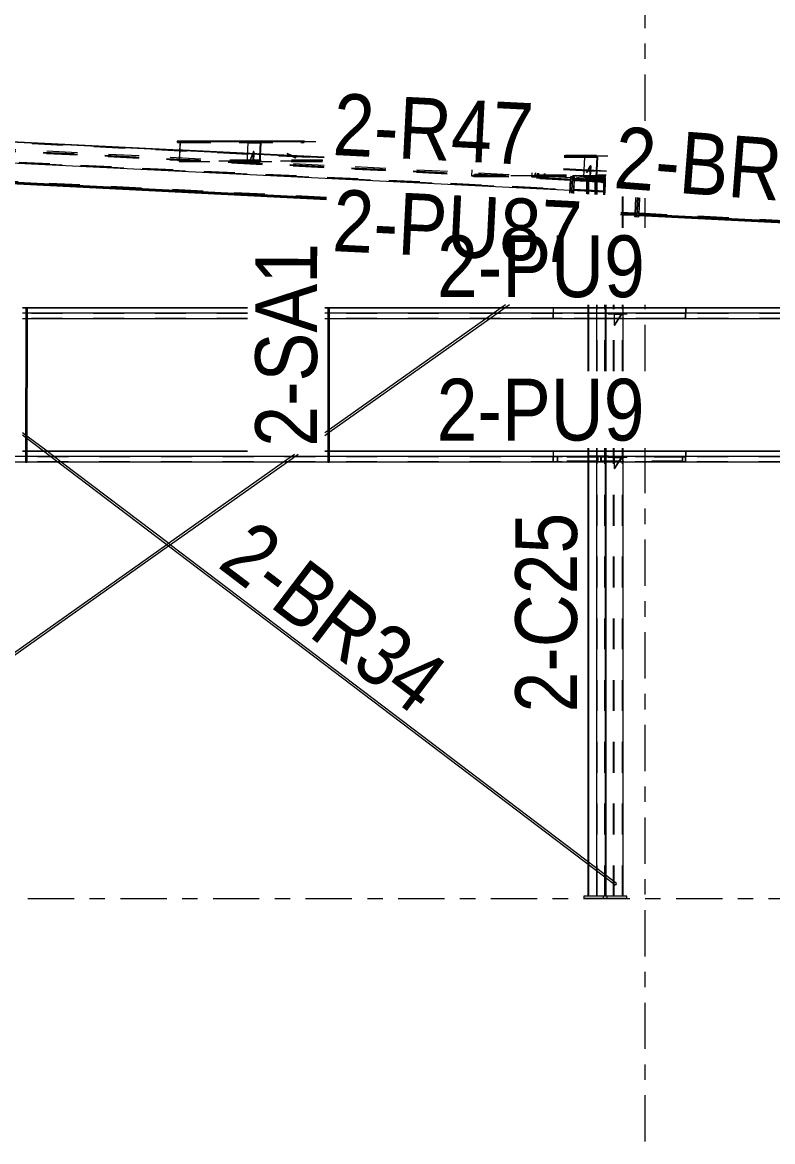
# Model space of a CAD drawing. Header units: millimetres. Extents: x -72 to 1100, y -472 to 348.
# Drawn here: x 709.2 to 757.8, y -15.8 to 56.7 of the extents above; entities that cross this region are included whole.
import ezdxf

# ---------------------------------------------------------------- set-up
doc = ezdxf.new("R2010")
doc.units = ezdxf.units.MM
for name, pattern in [('XKITLINE00', [0]), ('XKITLINE02', [4, 2, -2]), ('XKITLINE03', [6, 3, -1, 1, -1])]:
    doc.linetypes.add(name, pattern=pattern)
for name, color, linetype, lineweight in [('Part', 2, 'Continuous', 0), ('PartMark', 7, 'Continuous', 0), ('S-grid', 1, 'Continuous', 0)]:
    doc.layers.add(name, color=color, linetype=linetype, lineweight=lineweight)
doc.styles.add('ARIAL', font='ARIAL.TTF')

# ---------------------------------------------------------------- blocks, each defined once
blk = doc.blocks.new('*A6')
at = {"layer": 'S-grid', "color": 1, "linetype": 'XKITLINE03', "lineweight": 0}
blk.add_line((-22.448, 0), (1057.351, 0), dxfattribs=at)
blk = doc.blocks.new('*A515')
at = {"layer": 'Part', "color": 2, "linetype": 'XKITLINE00', "lineweight": 0}
for p, q in [((743.599, 37.549), (743.599, 37.906)), ((762.951, 37.906), (743.599, 37.906)), ((743.618, 38.237), (743.618, 38.25)), ((762.951, 38.25), (743.618, 38.25)), ((762.951, 38.237), (743.618, 38.237)), ((743.619, 37.906), (743.619, 38.237)), ((768.151, 38.25), (767.951, 38.25)), ((768.151, 38.237), (767.951, 38.237)), ((782.527, 37.906), (767.951, 37.906)), ((782.527, 38.25), (768.236, 38.25)), ((782.527, 38.237), (768.236, 38.237)), ((787.727, 38.25), (787.527, 38.25)), ((787.727, 38.237), (787.527, 38.237)), ((810.905, 37.906), (787.527, 37.906)), ((810.924, 38.25), (787.812, 38.25)), ((810.924, 38.237), (787.812, 38.237)), ((810.905, 37.906), (810.905, 37.549)), ((810.924, 38.237), (810.924, 38.25)), ((810.925, 37.906), (810.925, 38.237)), ((762.95, 37.549), (743.599, 37.549)), ((782.526, 37.549), (767.95, 37.549)), ((810.905, 37.549), (787.526, 37.549))]:
    blk.add_line(p, q, dxfattribs=at)
at = {"layer": 'Part', "color": 7, "linetype": 'XKITLINE02', "lineweight": 0}
for p, q in [((762.951, 37.893), (743.599, 37.893)), ((743.599, 37.893), (743.599, 37.561)), ((743.619, 38.237), (743.618, 38.237)), ((743.619, 37.893), (743.619, 38.25)), ((782.527, 37.893), (767.951, 37.893)), ((768.236, 38.25), (768.151, 38.25)), ((768.236, 38.237), (768.151, 38.237)), ((810.926, 37.893), (787.527, 37.893)), ((787.812, 38.25), (787.727, 38.25)), ((787.812, 38.237), (787.727, 38.237)), ((810.925, 37.906), (810.905, 37.906)), ((810.905, 37.561), (810.905, 37.893)), ((810.926, 38.25), (810.924, 38.25)), ((810.926, 38.25), (810.924, 38.25)), ((810.924, 38.237), (810.925, 38.237)), ((810.925, 38.237), (810.924, 38.237)), ((810.926, 38.25), (810.926, 37.893)), ((743.599, 37.561), (743.6, 37.561)), ((762.95, 37.561), (743.599, 37.561)), ((743.6, 37.549), (743.599, 37.549)), ((743.6, 37.561), (743.6, 37.549)), ((782.526, 37.561), (767.95, 37.561)), ((810.907, 37.561), (787.526, 37.561)), ((810.905, 37.549), (810.907, 37.549)), ((810.907, 37.549), (810.905, 37.549)), ((810.907, 37.549), (810.907, 37.561))]:
    blk.add_line(p, q, dxfattribs=at)
blk = doc.blocks.new('*A516')
at = {"layer": 'Part', "color": 2, "linetype": 'XKITLINE00', "lineweight": 0}
for p, q in [((743.599, 28.263), (743.599, 28.62)), ((810.905, 28.62), (743.599, 28.62)), ((743.618, 28.951), (743.618, 28.964)), ((762.941, 28.964), (743.618, 28.964)), ((762.941, 28.951), (743.618, 28.951)), ((743.619, 28.62), (743.619, 28.951)), ((768.141, 28.964), (767.941, 28.964)), ((768.141, 28.951), (767.941, 28.951)), ((782.517, 28.964), (768.226, 28.964)), ((782.517, 28.951), (768.226, 28.951)), ((787.717, 28.964), (787.517, 28.964)), ((787.717, 28.951), (787.517, 28.951)), ((810.924, 28.964), (787.802, 28.964)), ((810.924, 28.951), (787.802, 28.951)), ((810.905, 28.62), (810.905, 28.263)), ((810.924, 28.951), (810.924, 28.964)), ((810.925, 28.62), (810.925, 28.951)), ((810.905, 28.263), (743.599, 28.263))]:
    blk.add_line(p, q, dxfattribs=at)
at = {"layer": 'Part', "color": 7, "linetype": 'XKITLINE02', "lineweight": 0}
for p, q in [((810.926, 28.607), (743.599, 28.607)), ((743.599, 28.607), (743.599, 28.276)), ((743.599, 28.276), (743.6, 28.276)), ((810.907, 28.276), (743.599, 28.276)), ((743.6, 28.276), (743.6, 28.263)), ((743.619, 28.951), (743.618, 28.951)), ((743.619, 28.607), (743.619, 28.964)), ((768.226, 28.964), (768.141, 28.964)), ((768.226, 28.951), (768.141, 28.951)), ((787.802, 28.964), (787.717, 28.964)), ((787.802, 28.951), (787.717, 28.951)), ((810.925, 28.62), (810.905, 28.62)), ((810.905, 28.276), (810.905, 28.607)), ((810.907, 28.263), (810.907, 28.276)), ((810.926, 28.964), (810.924, 28.964)), ((810.926, 28.964), (810.924, 28.964)), ((810.924, 28.951), (810.925, 28.951)), ((810.925, 28.951), (810.924, 28.951)), ((810.926, 28.964), (810.926, 28.607)), ((743.6, 28.263), (743.599, 28.263)), ((810.905, 28.263), (810.907, 28.263)), ((810.907, 28.263), (810.905, 28.263))]:
    blk.add_line(p, q, dxfattribs=at)
blk = doc.blocks.new('*A517')
at = {"layer": 'Part', "color": 2, "linetype": 'XKITLINE00', "lineweight": 0}
for p, q in [((749.185, 45.393), (749.132, 44.329)), ((749.119, 44.218), (749.123, 44.282)), ((749.123, 44.282), (749.132, 44.329)), ((762.957, 43.58), (749.123, 44.282)), ((762.957, 43.627), (749.132, 44.329)), ((762.957, 43.516), (749.119, 44.218)), ((782.532, 42.634), (767.957, 43.374)), ((782.532, 42.586), (767.957, 43.326)), ((782.532, 42.522), (767.957, 43.262)), ((794.305, 42.036), (787.532, 42.38)), ((794.305, 41.989), (787.532, 42.333)), ((794.305, 41.925), (787.532, 42.269))]:
    blk.add_line(p, q, dxfattribs=at)
at = {"layer": 'Part', "color": 7, "linetype": 'XKITLINE02', "lineweight": 0}
for p, q in [((749.185, 45.393), (749.133, 44.333)), ((782.632, 44.589), (766.048, 45.431)), ((766.052, 45.483), (783.676, 44.588)), ((783.589, 44.588), (766.052, 45.478)), ((783.923, 44.588), (766.053, 45.495)), ((766.056, 45.53), (784.634, 44.587)), ((785.925, 44.586), (766.061, 45.594)), ((749.139, 44.316), (749.119, 44.218)), ((749.133, 44.333), (749.142, 44.38)), ((762.957, 43.632), (749.133, 44.333)), ((749.142, 44.38), (749.139, 44.316)), ((749.139, 44.316), (762.957, 43.615)), ((762.957, 43.679), (749.142, 44.38)), ((803.395, 43.699), (787.534, 44.504)), ((787.534, 44.44), (803.392, 43.635)), ((803.375, 43.601), (787.534, 44.405)), ((787.534, 44.393), (803.382, 43.588)), ((803.382, 43.584), (787.534, 44.388)), ((803.372, 43.537), (787.534, 44.341)), ((803.375, 43.601), (803.372, 43.537)), ((803.372, 43.537), (803.382, 43.584)), ((803.395, 43.699), (803.375, 43.601)), ((803.382, 43.584), (803.375, 43.45)), ((803.376, 43.45), (803.382, 43.588)), ((803.382, 43.588), (803.392, 43.635)), ((803.392, 43.635), (803.395, 43.699)), ((782.532, 42.686), (767.957, 43.425)), ((782.532, 42.638), (767.957, 43.378)), ((767.957, 43.361), (782.532, 42.622)), ((794.305, 42.088), (787.532, 42.432)), ((794.305, 42.041), (787.532, 42.384)), ((787.532, 42.368), (794.305, 42.024))]:
    blk.add_line(p, q, dxfattribs=at)
blk = doc.blocks.new('*A575')
at = {"layer": 'Part', "color": 7, "linetype": 'XKITLINE02', "lineweight": 0}
for p, q in [((747.543, 28.571), (747.543, 28.263)), ((747.998, 28.571), (747.543, 28.571)), ((747.543, 28.571), (747.575, 28.571)), ((747.575, 27.857), (747.575, 28.571)), ((747.575, 28.571), (748.029, 28.571)), ((747.998, 28.571), (747.801, 28.263)), ((748.029, 28.571), (747.833, 28.263)), ((747.998, 28.571), (748.029, 28.571))]:
    blk.add_line(p, q, dxfattribs=at)
at = {"layer": 'Part', "color": 2, "linetype": 'XKITLINE00', "lineweight": 0}
for p, q in [((747.543, 28.263), (747.543, 27.857)), ((747.801, 28.263), (747.543, 27.857)), ((747.543, 27.857), (747.575, 27.857)), ((747.833, 28.263), (747.575, 27.857))]:
    blk.add_line(p, q, dxfattribs=at)
blk = doc.blocks.new('*A576')
at = {"layer": 'Part', "color": 7, "linetype": 'XKITLINE02', "lineweight": 0}
for p, q in [((748.371, 28.607), (747.149, 28.607)), ((747.149, 28.607), (747.149, 28.571)), ((748.371, 28.571), (747.149, 28.571)), ((747.421, 28.571), (747.421, 28.607)), ((747.438, 28.571), (747.438, 28.607)), ((747.969, 28.607), (747.969, 28.571)), ((748.349, 28.571), (748.349, 28.607)), ((748.371, 28.571), (748.371, 28.607))]:
    blk.add_line(p, q, dxfattribs=at)
blk = doc.blocks.new('*A577')
at = {"layer": 'Part', "color": 7, "linetype": 'XKITLINE02', "lineweight": 0}
for p, q in [((748.371, 37.893), (747.149, 37.893)), ((747.149, 37.893), (747.149, 37.857)), ((748.371, 37.857), (747.149, 37.857)), ((747.421, 37.857), (747.421, 37.893)), ((747.438, 37.857), (747.438, 37.893)), ((747.969, 37.893), (747.969, 37.857)), ((748.349, 37.857), (748.349, 37.893)), ((748.371, 37.857), (748.371, 37.893))]:
    blk.add_line(p, q, dxfattribs=at)
blk = doc.blocks.new('*A578')
at = {"layer": 'Part', "color": 7, "linetype": 'XKITLINE02', "lineweight": 0}
for p, q in [((747.543, 37.857), (747.543, 37.549)), ((747.998, 37.857), (747.543, 37.857)), ((747.543, 37.857), (747.575, 37.857)), ((747.575, 37.143), (747.575, 37.857)), ((747.575, 37.857), (748.029, 37.857)), ((747.998, 37.857), (747.801, 37.549)), ((748.029, 37.857), (747.833, 37.549)), ((747.998, 37.857), (748.029, 37.857))]:
    blk.add_line(p, q, dxfattribs=at)
at = {"layer": 'Part', "color": 2, "linetype": 'XKITLINE00', "lineweight": 0}
for p, q in [((747.543, 37.549), (747.543, 37.143)), ((747.801, 37.549), (747.543, 37.143)), ((747.543, 37.143), (747.575, 37.143)), ((747.833, 37.549), (747.575, 37.143))]:
    blk.add_line(p, q, dxfattribs=at)
blk = doc.blocks.new('*A579')
at = {"layer": 'Part', "color": 7, "linetype": 'XKITLINE02', "lineweight": 0}
for p, q in [((745.924, 28.607), (745.924, 28.643)), ((746.649, 28.643), (745.924, 28.643)), ((746.649, 28.607), (745.924, 28.607)), ((746.176, 28.643), (746.176, 28.607)), ((746.303, 28.607), (746.303, 28.643)), ((746.448, 28.607), (746.448, 28.643)), ((746.649, 28.607), (746.649, 28.643))]:
    blk.add_line(p, q, dxfattribs=at)
blk = doc.blocks.new('*A580')
at = {"layer": 'Part', "color": 7, "linetype": 'XKITLINE02', "lineweight": 0}
for p, q in [((747.172, 28.643), (746.498, 28.643)), ((746.498, 28.607), (746.498, 28.643)), ((747.172, 28.607), (746.498, 28.607)), ((746.542, 28.607), (746.542, 28.643)), ((746.699, 28.607), (746.699, 28.643)), ((746.921, 28.607), (746.921, 28.643)), ((747.172, 28.643), (747.172, 28.607))]:
    blk.add_line(p, q, dxfattribs=at)
blk = doc.blocks.new('*A581')
at = {"layer": 'Part', "color": 7, "linetype": 'XKITLINE02', "lineweight": 0}
for p, q in [((746.481, 28.607), (743.674, 28.607)), ((743.674, 28.607), (743.674, 28.593)), ((746.471, 28.593), (743.674, 28.593)), ((743.874, 28.321), (743.874, 28.593)), ((746.481, 28.321), (743.874, 28.321)), ((743.885, 28.321), (743.885, 28.607)), ((746.27, 28.593), (746.27, 28.607)), ((746.471, 28.321), (746.471, 28.593)), ((746.481, 28.607), (746.481, 28.321))]:
    blk.add_line(p, q, dxfattribs=at)
blk = doc.blocks.new('*A582')
at = {"layer": 'Part', "color": 7, "linetype": 'XKITLINE02', "lineweight": 0}
for p, q in [((752.126, 28.607), (746.684, 28.607)), ((746.684, 28.321), (746.684, 28.607)), ((751.984, 28.321), (746.684, 28.321)), ((752.126, 28.593), (746.692, 28.593)), ((746.692, 28.593), (746.692, 28.321)), ((746.834, 28.593), (746.834, 28.607)), ((751.977, 28.321), (751.977, 28.607)), ((751.984, 28.321), (751.984, 28.593)), ((752.126, 28.607), (752.126, 28.593))]:
    blk.add_line(p, q, dxfattribs=at)
blk = doc.blocks.new('*A588')
at = {"layer": 'Part', "color": 2, "linetype": 'XKITLINE00', "lineweight": 0}
for p, q in [((749.07, 45.402), (749.008, 44.146)), ((749.177, 45.393), (749.115, 44.14)), ((749.115, 44.14), (749.008, 44.146)), ((749.13, 44.217), (749.115, 44.14))]:
    blk.add_line(p, q, dxfattribs=at)
at = {"layer": 'Part', "color": 7, "linetype": 'XKITLINE02', "lineweight": 0}
for p, q in [((749.03, 44.257), (749.086, 45.4)), ((749.137, 44.252), (749.193, 45.392)), ((749.008, 44.146), (749.03, 44.257)), ((749.03, 44.257), (749.137, 44.252)), ((749.137, 44.252), (749.13, 44.217))]:
    blk.add_line(p, q, dxfattribs=at)
blk = doc.blocks.new('*A589')
at = {"layer": 'Part', "color": 2, "linetype": 'XKITLINE00', "lineweight": 0}
for p, q in [((748.949, 45.411), (748.886, 44.152)), ((749.056, 45.403), (748.993, 44.146)), ((749.013, 44.244), (748.993, 44.146)), ((748.993, 44.146), (748.886, 44.152))]:
    blk.add_line(p, q, dxfattribs=at)
at = {"layer": 'Part', "color": 7, "linetype": 'XKITLINE02', "lineweight": 0}
for p, q in [((748.908, 44.263), (748.965, 45.41)), ((749.015, 44.258), (749.072, 45.401)), ((748.886, 44.152), (748.908, 44.263)), ((748.908, 44.263), (749.015, 44.258)), ((749.015, 44.258), (749.013, 44.244))]:
    blk.add_line(p, q, dxfattribs=at)
blk = doc.blocks.new('*A590')
at = {"layer": 'Part', "color": 7, "linetype": 'XKITLINE02', "lineweight": 0}
for p, q in [((744.719, 46.642), (744.682, 45.885)), ((744.688, 45.684), (744.741, 46.754)), ((744.741, 46.754), (744.719, 46.642)), ((744.719, 46.642), (744.826, 46.637)), ((744.848, 46.748), (744.741, 46.754)), ((744.826, 46.637), (744.789, 45.879)), ((744.795, 45.679), (744.848, 46.748)), ((744.826, 46.637), (744.848, 46.748))]:
    blk.add_line(p, q, dxfattribs=at)
at = {"layer": 'Part', "color": 2, "linetype": 'XKITLINE00', "lineweight": 0}
for p, q in [((744.682, 45.885), (744.672, 45.685)), ((744.789, 45.879), (744.779, 45.68))]:
    blk.add_line(p, q, dxfattribs=at)
blk = doc.blocks.new('*A591')
at = {"layer": 'Part', "color": 7, "linetype": 'XKITLINE02', "lineweight": 0}
for p, q in [((744.84, 46.636), (744.803, 45.879)), ((744.809, 45.678), (744.862, 46.748)), ((744.862, 46.748), (744.84, 46.636)), ((744.84, 46.636), (744.947, 46.631)), ((744.969, 46.742), (744.862, 46.748)), ((744.947, 46.631), (744.91, 45.873)), ((744.916, 45.673), (744.969, 46.742)), ((744.947, 46.631), (744.969, 46.742))]:
    blk.add_line(p, q, dxfattribs=at)
at = {"layer": 'Part', "color": 2, "linetype": 'XKITLINE00', "lineweight": 0}
for p, q in [((744.803, 45.879), (744.793, 45.679)), ((744.91, 45.873), (744.9, 45.674))]:
    blk.add_line(p, q, dxfattribs=at)
blk = doc.blocks.new('*A592')
at = {"layer": 'Part', "color": 7, "linetype": 'XKITLINE02', "lineweight": 0}
for p, q in [((748.904, 44.345), (748.957, 45.41)), ((748.957, 45.41), (748.904, 44.34)), ((748.111, 44.269), (747.962, 44.277)), ((748.111, 44.333), (747.965, 44.341)), ((748.904, 44.345), (747.967, 44.392)), ((748.111, 44.381), (747.967, 44.388)), ((747.967, 44.376), (748.911, 44.328)), ((748.914, 44.392), (747.97, 44.44)), ((748.891, 44.229), (748.89, 44.23)), ((748.891, 44.229), (748.911, 44.328)), ((748.894, 44.293), (748.891, 44.229)), ((748.894, 44.293), (748.893, 44.293)), ((748.904, 44.34), (748.894, 44.293)), ((748.904, 44.34), (748.896, 44.341)), ((748.914, 44.392), (748.904, 44.345)), ((748.911, 44.328), (748.914, 44.392))]:
    blk.add_line(p, q, dxfattribs=at)
at = {"layer": 'Part', "color": 2, "linetype": 'XKITLINE00', "lineweight": 0}
for p, q in [((748.896, 44.341), (748.111, 44.381)), ((748.893, 44.293), (748.111, 44.333)), ((748.89, 44.23), (748.111, 44.269))]:
    blk.add_line(p, q, dxfattribs=at)
blk = doc.blocks.new('*A593')
at = {"layer": 'Part', "color": 7, "linetype": 'XKITLINE02', "lineweight": 0}
for p, q in [((744.952, 46.554), (744.908, 45.673)), ((744.951, 46.549), (744.918, 45.873)), ((744.942, 46.502), (744.945, 46.566)), ((744.951, 46.549), (744.942, 46.502)), ((744.942, 46.502), (746.514, 46.422)), ((744.945, 46.566), (744.964, 46.665)), ((744.945, 46.566), (746.518, 46.486)), ((744.951, 46.549), (746.241, 46.484)), ((744.961, 46.601), (744.952, 46.554)), ((744.952, 46.554), (746.217, 46.489)), ((744.964, 46.665), (744.961, 46.601)), ((744.961, 46.601), (745.943, 46.551)), ((744.964, 46.665), (745.946, 46.615)), ((745.946, 46.615), (745.943, 46.551)), ((745.943, 46.551), (746.217, 46.489)), ((746.518, 46.486), (745.946, 46.615)), ((746.217, 46.489), (746.214, 46.447)), ((746.934, 46.41), (746.214, 46.447)), ((746.214, 46.447), (746.239, 46.441)), ((746.239, 46.441), (746.241, 46.484)), ((746.959, 46.405), (746.239, 46.441)), ((746.241, 46.484), (746.514, 46.422)), ((746.514, 46.422), (746.518, 46.486)), ((746.893, 45.576), (746.934, 46.41)), ((746.959, 46.405), (746.928, 45.774)), ((746.934, 46.41), (746.959, 46.405))]:
    blk.add_line(p, q, dxfattribs=at)
at = {"layer": 'Part', "color": 2, "linetype": 'XKITLINE00', "lineweight": 0}
for p, q in [((744.918, 45.873), (744.908, 45.673)), ((746.928, 45.774), (746.921, 45.631)), ((746.921, 45.631), (746.918, 45.575)), ((746.918, 45.575), (746.918, 45.568))]:
    blk.add_line(p, q, dxfattribs=at)
blk = doc.blocks.new('*A594')
at = {"layer": 'Part', "color": 7, "linetype": 'XKITLINE02', "lineweight": 0}
for p, q in [((745.746, 47.019), (745.995, 47.449)), ((745.786, 47.034), (746.027, 47.449)), ((745.995, 47.449), (745.96, 46.738)), ((746.027, 47.449), (745.992, 46.738)), ((746.027, 47.449), (745.995, 47.449)), ((745.96, 46.738), (745.746, 46.786)), ((745.992, 46.738), (745.786, 46.784)), ((745.992, 46.738), (745.96, 46.738))]:
    blk.add_line(p, q, dxfattribs=at)
blk = doc.blocks.new('*A595')
at = {"layer": 'Part', "color": 7, "linetype": 'XKITLINE02', "lineweight": 0}
for p, q in [((745.629, 48.017), (745.566, 46.738)), ((745.582, 46.735), (745.646, 48.013)), ((745.646, 48.013), (745.629, 48.017)), ((745.629, 48.017), (746.449, 48.017)), ((745.646, 48.013), (746.466, 48.013)), ((746.386, 46.738), (746.449, 48.017)), ((746.466, 48.013), (746.402, 46.735)), ((746.449, 48.017), (746.466, 48.013)), ((745.566, 46.738), (745.582, 46.735)), ((745.566, 46.738), (746.386, 46.738)), ((745.582, 46.735), (746.402, 46.735)), ((746.402, 46.735), (746.386, 46.738))]:
    blk.add_line(p, q, dxfattribs=at)
blk = doc.blocks.new('*A596')
at = {"layer": 'Part', "color": 7, "linetype": 'XKITLINE02', "lineweight": 0}
for p, q in [((745.744, 46.734), (745.744, 45.632)), ((746.947, 46.734), (745.744, 46.734)), ((745.811, 46.734), (745.811, 45.629)), ((746.879, 45.577), (746.879, 46.734)), ((746.947, 45.963), (746.947, 46.734))]:
    blk.add_line(p, q, dxfattribs=at)
blk = doc.blocks.new('*A597')
at = {"layer": 'Part', "color": 7, "linetype": 'XKITLINE02', "lineweight": 0}
for p, q in [((745.834, 46.574), (745.837, 46.645)), ((746.974, 46.318), (745.834, 46.574)), ((746.937, 46.574), (745.834, 46.574)), ((746.979, 46.389), (745.837, 46.645)), ((745.837, 46.645), (746.941, 46.645)), ((746.941, 46.645), (746.937, 46.574)), ((746.993, 46.562), (746.937, 46.574)), ((746.998, 46.633), (746.941, 46.645))]:
    blk.add_line(p, q, dxfattribs=at)
blk = doc.blocks.new('*A599')
at = {"layer": 'Part', "color": 7, "linetype": 'XKITLINE02', "lineweight": 0}
for p, q in [((742.211, 47.005), (742.198, 46.738)), ((742.198, 46.738), (742.215, 46.735)), ((742.198, 46.738), (743.018, 46.738)), ((742.215, 46.735), (742.228, 47.004)), ((742.215, 46.735), (743.035, 46.735)), ((743.018, 46.738), (743.029, 46.963)), ((743.035, 46.735), (743.018, 46.738)), ((743.046, 46.962), (743.035, 46.735))]:
    blk.add_line(p, q, dxfattribs=at)
blk = doc.blocks.new('*A600')
at = {"layer": 'Part', "color": 7, "linetype": 'XKITLINE02', "lineweight": 0}
for p, q in [((742.442, 46.993), (742.359, 46.791)), ((742.391, 46.791), (742.359, 46.791)), ((742.359, 46.791), (742.592, 46.738)), ((742.391, 46.791), (742.472, 46.991)), ((742.624, 46.738), (742.391, 46.791)), ((742.592, 46.738), (742.605, 46.985)), ((742.624, 46.738), (742.592, 46.738)), ((742.636, 46.983), (742.624, 46.738))]:
    blk.add_line(p, q, dxfattribs=at)
blk = doc.blocks.new('*A604')
at = {"layer": 'Part', "color": 7, "linetype": 'XKITLINE02', "lineweight": 0}
for p, q in [((726.868, 47.965), (726.347, 48.16)), ((726.883, 48.049), (726.358, 48.246)), ((726.854, 48.04), (726.838, 48.011)), ((726.838, 48.011), (726.844, 47.98)), ((726.844, 47.98), (726.868, 47.965)), ((726.883, 48.049), (726.854, 48.04)), ((726.868, 47.965), (726.896, 47.974)), ((726.907, 48.033), (726.883, 48.049)), ((726.896, 47.974), (726.913, 48.002)), ((726.913, 48.002), (726.907, 48.033))]:
    blk.add_line(p, q, dxfattribs=at)
blk = doc.blocks.new('*A605')
at = {"layer": 'Part', "color": 7, "linetype": 'XKITLINE02', "lineweight": 0}
for p, q in [((723.807, 48.954), (723.744, 47.675)), ((723.76, 47.671), (723.824, 48.95)), ((723.824, 48.95), (723.807, 48.954)), ((723.807, 48.954), (724.627, 48.954)), ((723.824, 48.95), (724.644, 48.95)), ((724.564, 47.675), (724.627, 48.954)), ((724.644, 48.95), (724.58, 47.671)), ((724.627, 48.954), (724.644, 48.95)), ((723.744, 47.675), (723.76, 47.671)), ((723.744, 47.675), (724.564, 47.675)), ((723.76, 47.671), (724.58, 47.671)), ((724.58, 47.671), (724.564, 47.675))]:
    blk.add_line(p, q, dxfattribs=at)
blk = doc.blocks.new('*A606')
at = {"layer": 'Part', "color": 7, "linetype": 'XKITLINE02', "lineweight": 0}
for p, q in [((724.173, 48.385), (723.905, 47.727)), ((723.936, 47.727), (724.205, 48.385)), ((724.138, 47.675), (724.173, 48.385)), ((724.205, 48.385), (724.169, 47.675)), ((724.205, 48.385), (724.173, 48.385)), ((723.936, 47.727), (723.905, 47.727)), ((723.905, 47.727), (724.138, 47.675)), ((724.169, 47.675), (723.936, 47.727)), ((724.169, 47.675), (724.138, 47.675))]:
    blk.add_line(p, q, dxfattribs=at)
blk = doc.blocks.new('*A607')
at = {"layer": 'Part', "color": 7, "linetype": 'XKITLINE02', "lineweight": 0}
for p, q in [((728.996, 37.906), (728.995, 37.549)), ((729.006, 38.254), (728.996, 38.256)), ((729.035, 38.253), (729.006, 38.254)), ((729.066, 38.253), (729.035, 38.253)), ((729.081, 38.255), (729.066, 38.253)), ((729.081, 37.906), (729.081, 37.549)), ((728.985, 28.62), (728.985, 28.263)), ((729.071, 28.62), (729.07, 28.263))]:
    blk.add_line(p, q, dxfattribs=at)
at = {"layer": 'Part', "color": 2, "linetype": 'XKITLINE00', "lineweight": 0}
for p, q in [((728.996, 38.256), (729.011, 38.258)), ((728.996, 38.256), (728.996, 37.906)), ((729.011, 38.258), (729.043, 38.259)), ((729.043, 38.259), (729.072, 38.257)), ((729.072, 38.257), (729.081, 38.255)), ((729.081, 38.255), (729.081, 37.906)), ((728.995, 37.549), (728.985, 28.62)), ((729.081, 37.549), (729.071, 28.62)), ((728.985, 28.258), (728.985, 28.263)), ((729, 28.26), (728.985, 28.258)), ((728.985, 28.258), (728.995, 28.255)), ((728.995, 28.255), (729.024, 28.254)), ((729.031, 28.26), (729, 28.26)), ((729.024, 28.254), (729.055, 28.255)), ((729.06, 28.259), (729.031, 28.26)), ((729.055, 28.255), (729.07, 28.257)), ((729.07, 28.257), (729.06, 28.259)), ((729.07, 28.257), (729.07, 28.263))]:
    blk.add_line(p, q, dxfattribs=at)
blk = doc.blocks.new('*A608')
at = {"layer": 'Part', "color": 2, "linetype": 'XKITLINE00', "lineweight": 0}
for p, q in [((709.417, 38.256), (709.433, 38.258)), ((709.417, 38.256), (709.417, 37.906)), ((709.433, 38.258), (709.464, 38.259)), ((709.464, 38.259), (709.493, 38.257)), ((709.493, 38.257), (709.503, 38.255)), ((709.503, 38.255), (709.502, 37.906)), ((709.417, 37.549), (709.407, 28.62)), ((709.502, 37.549), (709.492, 28.62)), ((709.406, 28.258), (709.406, 28.263)), ((709.422, 28.26), (709.406, 28.258)), ((709.406, 28.258), (709.416, 28.255)), ((709.416, 28.255), (709.445, 28.254)), ((709.453, 28.26), (709.422, 28.26)), ((709.445, 28.254), (709.476, 28.255)), ((709.482, 28.259), (709.453, 28.26)), ((709.476, 28.255), (709.492, 28.257)), ((709.492, 28.257), (709.482, 28.259)), ((709.492, 28.257), (709.492, 28.263))]:
    blk.add_line(p, q, dxfattribs=at)
at = {"layer": 'Part', "color": 7, "linetype": 'XKITLINE02', "lineweight": 0}
for p, q in [((709.427, 38.254), (709.417, 38.256)), ((709.417, 37.906), (709.417, 37.549)), ((709.456, 38.253), (709.427, 38.254)), ((709.488, 38.253), (709.456, 38.253)), ((709.503, 38.255), (709.488, 38.253)), ((709.502, 37.906), (709.502, 37.549)), ((709.407, 28.62), (709.406, 28.263)), ((709.492, 28.62), (709.492, 28.263))]:
    blk.add_line(p, q, dxfattribs=at)
blk = doc.blocks.new('*A673')
at = {"layer": 'S-grid', "color": 1, "linetype": 'XKITLINE03', "lineweight": 0}
for p, q in [((749.562, 50.378), (749.562, 97.204)), ((749.562, 43.45), (749.562, 45.364)), ((749.562, 34.164), (749.562, 38.45)), ((749.562, -15.75), (749.562, 29.164))]:
    blk.add_line(p, q, dxfattribs=at)
blk = doc.blocks.new('*A674')
at = {"layer": 'Part', "color": 2, "linetype": 'XKITLINE00', "lineweight": 0}
for p, q in [((689.803, 48.575), (689.865, 49.89)), ((689.873, 49.922), (689.865, 49.89)), ((728.755, 47.983), (689.865, 49.89)), ((700.257, 49.413), (689.873, 49.922)), ((719.389, 48.475), (700.467, 49.403)), ((689.803, 48.575), (746.932, 45.774)), ((728.756, 48.016), (719.589, 48.465)), ((747.033, 47.087), (744.263, 47.222)), ((747.036, 47.12), (744.265, 47.255))]:
    blk.add_line(p, q, dxfattribs=at)
at = {"layer": 'Part', "color": 7, "linetype": 'XKITLINE02', "lineweight": 0}
for p, q in [((689.865, 49.877), (689.804, 48.591)), ((689.872, 49.908), (689.865, 49.877)), ((689.865, 49.877), (728.754, 47.97)), ((689.873, 49.922), (689.872, 49.908)), ((689.872, 49.908), (728.755, 48.002)), ((700.467, 49.403), (700.257, 49.413)), ((689.81, 48.608), (689.803, 48.575)), ((689.803, 48.575), (689.803, 48.575)), ((689.804, 48.591), (689.811, 48.622)), ((746.933, 45.79), (689.804, 48.591)), ((689.811, 48.622), (689.81, 48.608)), ((689.81, 48.608), (746.934, 45.807)), ((746.936, 45.821), (689.811, 48.622)), ((719.589, 48.465), (719.389, 48.475)), ((744.263, 47.209), (747.032, 47.074)), ((744.264, 47.241), (747.035, 47.105))]:
    blk.add_line(p, q, dxfattribs=at)
blk = doc.blocks.new('*A675')
at = {"layer": 'Part', "color": 2, "linetype": 'XKITLINE00', "lineweight": 0}
for p, q in [((740.506, 38.45), (740.224, 38.25)), ((740.753, 38.45), (740.47, 38.25)), ((739.48, 37.549), (729.072, 30.178)), ((739.234, 37.549), (729.073, 30.353)), ((728.987, 30.292), (728.787, 30.151)), ((728.987, 30.118), (728.787, 29.976)), ((726.121, 28.263), (718.673, 22.988)), ((726.367, 28.263), (718.792, 22.898)), ((718.557, 22.907), (689.49, 2.322)), ((718.677, 22.817), (689.49, 2.148)), ((688.32, 1.494), (687.611, 0.991)), ((687.62, 0.977), (687.611, 0.991)), ((687.648, 0.938), (687.62, 0.977)), ((687.678, 0.895), (687.648, 0.938)), ((687.693, 0.875), (687.678, 0.895)), ((688.326, 1.323), (687.693, 0.875))]:
    blk.add_line(p, q, dxfattribs=at)
at = {"layer": 'Part', "color": 7, "linetype": 'XKITLINE02', "lineweight": 0}
for p, q in [((740.224, 38.25), (739.234, 37.549)), ((740.47, 38.25), (739.48, 37.549)), ((729.073, 30.353), (728.987, 30.292)), ((729.072, 30.178), (728.987, 30.118)), ((726.823, 28.76), (726.121, 28.263)), ((727.069, 28.76), (726.367, 28.263)), ((718.673, 22.988), (718.557, 22.907)), ((718.792, 22.898), (718.677, 22.817)), ((689.49, 2.322), (688.32, 1.494)), ((689.49, 2.148), (688.326, 1.323)), ((687.611, 0.991), (687.626, 0.971)), ((687.626, 0.971), (687.656, 0.929)), ((687.656, 0.929), (687.684, 0.889)), ((687.684, 0.889), (687.693, 0.875))]:
    blk.add_line(p, q, dxfattribs=at)
blk = doc.blocks.new('*A676')
at = {"layer": 'Part', "color": 2, "linetype": 'XKITLINE00', "lineweight": 0}
for p, q in [((687.63, 46.379), (687.655, 46.413)), ((687.655, 46.413), (687.688, 46.456)), ((687.688, 46.456), (687.709, 46.484)), ((688.334, 46.01), (687.709, 46.484)), ((687.628, 46.375), (687.63, 46.379)), ((688.311, 45.856), (687.628, 46.375)), ((691.708, 43.45), (689.49, 45.133)), ((691.483, 43.45), (689.49, 44.962)), ((698.56, 38.25), (692.952, 42.506)), ((698.335, 38.25), (692.952, 42.335)), ((704.212, 33.79), (699.26, 37.549)), ((704.213, 33.961), (699.485, 37.549)), ((709.408, 30.018), (709.208, 30.17)), ((709.408, 29.848), (709.208, 29.999)), ((710.572, 28.964), (709.493, 29.783)), ((710.797, 28.964), (709.494, 29.954)), ((718.556, 22.906), (711.497, 28.263)), ((718.68, 22.983), (711.722, 28.263)), ((746.932, 1.373), (718.675, 22.816)), ((746.955, 1.527), (718.785, 22.903))]:
    blk.add_line(p, q, dxfattribs=at)
at = {"layer": 'Part', "color": 7, "linetype": 'XKITLINE02', "lineweight": 0}
for p, q in [((687.63, 46.379), (687.649, 46.403)), ((687.682, 46.447), (687.649, 46.403)), ((687.707, 46.48), (687.682, 46.447)), ((687.709, 46.484), (687.707, 46.48)), ((687.628, 46.375), (687.63, 46.379)), ((689.49, 44.962), (688.311, 45.856)), ((689.49, 45.133), (688.334, 46.01)), ((699.26, 37.549), (698.335, 38.25)), ((699.485, 37.549), (698.56, 38.25)), ((709.494, 29.954), (709.408, 30.018)), ((709.493, 29.783), (709.408, 29.848)), ((711.497, 28.263), (710.572, 28.964)), ((711.722, 28.263), (710.797, 28.964)), ((718.675, 22.816), (718.556, 22.906)), ((718.785, 22.903), (718.68, 22.983)), ((747.696, 0.965), (746.955, 1.527)), ((747.614, 0.856), (746.932, 1.373)), ((747.614, 0.856), (747.636, 0.884)), ((747.616, 0.86), (747.614, 0.856)), ((747.641, 0.893), (747.616, 0.86)), ((747.636, 0.884), (747.669, 0.927)), ((747.674, 0.937), (747.641, 0.893)), ((747.669, 0.927), (747.694, 0.961)), ((747.696, 0.965), (747.674, 0.937)), ((747.694, 0.961), (747.696, 0.965))]:
    blk.add_line(p, q, dxfattribs=at)
blk = doc.blocks.new('*A677')
at = {"layer": 'Part', "color": 2, "linetype": 'XKITLINE00', "lineweight": 0}
for p, q in [((684.863, 37.549), (684.863, 37.906)), ((704.217, 37.906), (684.863, 37.906)), ((684.882, 38.237), (684.882, 38.25)), ((704.217, 38.25), (684.882, 38.25)), ((704.217, 38.237), (684.882, 38.237)), ((684.883, 37.906), (684.883, 38.237)), ((709.417, 38.25), (709.217, 38.25)), ((709.417, 38.237), (709.217, 38.237)), ((723.796, 37.906), (709.217, 37.906)), ((723.796, 38.25), (709.503, 38.25)), ((723.796, 38.237), (709.503, 38.237)), ((728.996, 38.25), (728.796, 38.25)), ((728.996, 38.237), (728.796, 38.237)), ((752.169, 37.906), (728.796, 37.906)), ((752.188, 38.25), (729.081, 38.25)), ((752.188, 38.237), (729.081, 38.237)), ((752.169, 37.906), (752.169, 37.549)), ((752.188, 38.237), (752.188, 38.25)), ((752.189, 37.906), (752.189, 38.237)), ((704.217, 37.549), (684.863, 37.549)), ((723.795, 37.549), (709.217, 37.549)), ((752.169, 37.549), (728.795, 37.549))]:
    blk.add_line(p, q, dxfattribs=at)
at = {"layer": 'Part', "color": 7, "linetype": 'XKITLINE02', "lineweight": 0}
for p, q in [((704.217, 37.893), (684.863, 37.893)), ((684.863, 37.893), (684.863, 37.561)), ((684.883, 38.237), (684.882, 38.237)), ((684.883, 37.893), (684.883, 38.25)), ((723.796, 37.893), (709.217, 37.893)), ((709.503, 38.25), (709.417, 38.25)), ((709.503, 38.237), (709.417, 38.237)), ((752.19, 37.893), (728.796, 37.893)), ((729.081, 38.25), (728.996, 38.25)), ((729.081, 38.237), (728.996, 38.237)), ((752.189, 37.906), (752.169, 37.906)), ((752.169, 37.561), (752.169, 37.893)), ((752.19, 38.25), (752.188, 38.25)), ((752.19, 38.25), (752.188, 38.25)), ((752.188, 38.237), (752.189, 38.237)), ((752.189, 38.237), (752.188, 38.237)), ((752.19, 38.25), (752.19, 37.893)), ((684.863, 37.561), (684.865, 37.561)), ((704.217, 37.561), (684.863, 37.561)), ((684.865, 37.549), (684.863, 37.549)), ((684.865, 37.561), (684.865, 37.549)), ((723.795, 37.561), (709.217, 37.561)), ((752.171, 37.561), (728.795, 37.561)), ((752.169, 37.549), (752.171, 37.549)), ((752.171, 37.549), (752.169, 37.549)), ((752.171, 37.549), (752.171, 37.561))]:
    blk.add_line(p, q, dxfattribs=at)
blk = doc.blocks.new('*A678')
at = {"layer": 'Part', "color": 2, "linetype": 'XKITLINE00', "lineweight": 0}
for p, q in [((684.863, 28.263), (684.863, 28.62)), ((752.169, 28.62), (684.863, 28.62)), ((684.882, 28.951), (684.882, 28.964)), ((704.207, 28.964), (684.882, 28.964)), ((704.207, 28.951), (684.882, 28.951)), ((684.883, 28.62), (684.883, 28.951)), ((709.407, 28.964), (709.207, 28.964)), ((709.407, 28.951), (709.207, 28.951)), ((723.786, 28.964), (709.492, 28.964)), ((723.786, 28.951), (709.492, 28.951)), ((728.986, 28.964), (728.786, 28.964)), ((728.986, 28.951), (728.786, 28.951)), ((752.188, 28.964), (729.071, 28.964)), ((752.188, 28.951), (729.071, 28.951)), ((752.169, 28.62), (752.169, 28.263)), ((752.188, 28.951), (752.188, 28.964)), ((752.189, 28.62), (752.189, 28.951)), ((752.169, 28.263), (684.863, 28.263))]:
    blk.add_line(p, q, dxfattribs=at)
at = {"layer": 'Part', "color": 7, "linetype": 'XKITLINE02', "lineweight": 0}
for p, q in [((752.19, 28.607), (684.863, 28.607)), ((684.863, 28.607), (684.863, 28.276)), ((684.863, 28.276), (684.865, 28.276)), ((752.171, 28.276), (684.863, 28.276)), ((684.865, 28.276), (684.865, 28.263)), ((684.883, 28.951), (684.882, 28.951)), ((684.883, 28.607), (684.883, 28.964)), ((709.492, 28.964), (709.407, 28.964)), ((709.492, 28.951), (709.407, 28.951)), ((729.071, 28.964), (728.986, 28.964)), ((729.071, 28.951), (728.986, 28.951)), ((752.189, 28.62), (752.169, 28.62)), ((752.169, 28.276), (752.169, 28.607)), ((752.171, 28.263), (752.171, 28.276)), ((752.19, 28.964), (752.188, 28.964)), ((752.19, 28.964), (752.188, 28.964)), ((752.188, 28.951), (752.189, 28.951)), ((752.189, 28.951), (752.188, 28.951)), ((752.19, 28.964), (752.19, 28.607)), ((684.865, 28.263), (684.863, 28.263)), ((752.169, 28.263), (752.171, 28.263)), ((752.171, 28.263), (752.169, 28.263))]:
    blk.add_line(p, q, dxfattribs=at)
blk = doc.blocks.new('*A681')
at = {"layer": 'Part', "color": 7, "linetype": 'XKITLINE02', "lineweight": 0}
for p, q in [((745.76, 46.663), (745.058, 46.821)), ((745.058, 46.742), (745.76, 46.584)), ((746.29, 46.584), (745.738, 46.708)), ((746.864, 46.663), (745.76, 46.663)), ((745.76, 46.663), (745.76, 46.584)), ((745.76, 46.584), (746.29, 46.584)), ((745.794, 46.705), (746.334, 46.584)), ((746.29, 46.584), (746.29, 45.605)), ((746.334, 45.603), (746.334, 46.584)), ((746.334, 46.584), (746.864, 46.584)), ((746.474, 46.75), (746.864, 46.663)), ((746.474, 46.671), (746.864, 46.584)), ((746.864, 46.584), (746.864, 46.663))]:
    blk.add_line(p, q, dxfattribs=at)
blk = doc.blocks.new('*A725')
at = {"layer": 'Part', "color": 7, "linetype": 'XKITLINE02', "lineweight": 0}
for p, q in [((690.573, 49.313), (690.474, 47.31)), ((690.572, 49.309), (690.534, 48.539)), ((690.563, 49.262), (690.566, 49.326)), ((690.572, 49.309), (690.563, 49.262)), ((690.566, 49.326), (690.586, 49.424)), ((744.717, 46.578), (690.566, 49.326)), ((744.723, 46.561), (690.572, 49.309)), ((690.583, 49.36), (690.573, 49.313)), ((690.573, 49.313), (744.724, 46.565)), ((690.586, 49.424), (690.583, 49.36)), ((690.583, 49.36), (744.733, 46.612)), ((744.736, 46.676), (690.586, 49.424)), ((744.714, 46.514), (690.563, 49.262)), ((690.48, 47.293), (690.461, 47.195)), ((690.474, 47.31), (690.483, 47.357)), ((728.906, 45.36), (690.474, 47.31)), ((690.483, 47.357), (690.48, 47.293)), ((690.48, 47.293), (728.905, 45.343)), ((728.908, 45.407), (690.483, 47.357)), ((744.68, 45.684), (744.724, 46.565)), ((744.723, 46.561), (744.68, 45.684)), ((744.717, 46.578), (744.714, 46.514)), ((744.714, 46.514), (744.723, 46.561)), ((744.736, 46.676), (744.717, 46.578)), ((744.724, 46.565), (744.733, 46.612)), ((744.733, 46.612), (744.736, 46.676))]:
    blk.add_line(p, q, dxfattribs=at)
at = {"layer": 'Part', "color": 2, "linetype": 'XKITLINE00', "lineweight": 0}
for p, q in [((690.534, 48.539), (690.473, 47.306)), ((690.461, 47.195), (690.464, 47.259)), ((728.9, 45.244), (690.461, 47.195)), ((690.464, 47.259), (690.473, 47.306)), ((728.903, 45.308), (690.464, 47.259)), ((728.906, 45.355), (690.473, 47.306))]:
    blk.add_line(p, q, dxfattribs=at)
blk = doc.blocks.new('*A726')
at = {"layer": 'Part', "color": 2, "linetype": 'XKITLINE00', "lineweight": 0}
for p, q in [((719.256, 49.071), (719.251, 48.965)), ((719.251, 48.965), (719.257, 48.963)), ((719.422, 49.034), (719.256, 49.071)), ((719.256, 49.071), (727.45, 49.071)), ((719.257, 48.963), (719.261, 49.057)), ((719.413, 48.963), (719.257, 48.963)), ((719.261, 49.057), (719.416, 49.022)), ((719.416, 49.022), (719.388, 48.466)), ((719.422, 49.034), (719.394, 48.465)), ((719.422, 49.034), (728.207, 49.034)), ((719.519, 47.705), (719.492, 47.711)), ((719.514, 47.719), (719.493, 47.724)), ((719.518, 47.813), (719.514, 47.719)), ((719.524, 47.811), (719.518, 47.813)), ((719.591, 47.813), (719.518, 47.813)), ((719.519, 47.705), (719.524, 47.811)), ((719.612, 47.705), (719.519, 47.705)), ((719.617, 47.811), (719.524, 47.811))]:
    blk.add_line(p, q, dxfattribs=at)
at = {"layer": 'Part', "color": 7, "linetype": 'XKITLINE02', "lineweight": 0}
for p, q in [((719.251, 48.965), (727.426, 48.965)), ((727.475, 49.057), (719.261, 49.057)), ((719.419, 48.963), (719.413, 48.963)), ((719.416, 49.022), (728.177, 49.022)), ((719.419, 48.963), (727.454, 48.963)), ((719.388, 48.466), (719.352, 47.742)), ((719.394, 48.465), (719.359, 47.754)), ((719.492, 47.711), (719.352, 47.742)), ((719.352, 47.742), (727.889, 47.742)), ((719.493, 47.724), (719.359, 47.754)), ((727.919, 47.754), (719.359, 47.754)), ((728.622, 47.719), (719.514, 47.719)), ((728.643, 47.813), (719.591, 47.813)), ((728.646, 47.705), (719.612, 47.705)), ((728.67, 47.811), (719.617, 47.811))]:
    blk.add_line(p, q, dxfattribs=at)
blk = doc.blocks.new('*A727')
at = {"layer": 'Part', "color": 7, "linetype": 'XKITLINE02', "lineweight": 0}
for p, q in [((745.834, 46.574), (745.834, 45.628)), ((745.834, 46.574), (745.871, 46.566)), ((746.937, 46.574), (745.834, 46.574)), ((745.871, 46.566), (745.871, 45.626)), ((745.871, 46.566), (746.4, 46.566)), ((746.4, 46.566), (746.4, 45.6)), ((746.4, 46.566), (746.983, 46.435)), ((746.445, 45.598), (746.445, 46.566)), ((746.445, 46.566), (746.974, 46.566)), ((746.984, 46.445), (746.445, 46.566)), ((746.937, 45.846), (746.937, 46.574)), ((746.974, 46.566), (746.937, 46.574)), ((746.974, 46.323), (746.974, 46.566)), ((746.97, 46.319), (746.97, 46.267)), ((746.97, 46.319), (746.974, 46.318)), ((746.974, 46.319), (746.97, 46.319)), ((748.074, 43.45), (748.074, 45.479)), ((746.445, 34.164), (746.445, 38.45)), ((746.937, 34.164), (746.937, 38.45)), ((746.974, 34.164), (746.974, 38.45)), ((747.5, 34.164), (747.5, 38.45)), ((747.544, 34.164), (747.544, 38.45)), ((748.074, 34.164), (748.074, 38.45)), ((745.834, 38.25), (745.834, 37.549)), ((745.871, 38.25), (745.871, 37.549)), ((746.4, 38.25), (746.4, 37.549)), ((746.97, 38.25), (746.97, 37.549)), ((747.007, 38.25), (747.007, 37.549)), ((748.111, 38.25), (748.111, 37.549)), ((746.445, 0.143), (746.445, 29.164)), ((746.937, 0.143), (746.937, 29.164)), ((746.974, 0.143), (746.974, 29.164)), ((747.5, 0.143), (747.5, 29.164)), ((747.544, 0.143), (747.544, 29.164)), ((748.074, 0.143), (748.074, 29.164)), ((745.834, 28.964), (745.834, 28.263)), ((745.871, 28.964), (745.871, 28.263)), ((746.4, 28.964), (746.4, 28.263)), ((746.97, 28.964), (746.97, 28.263)), ((747.007, 28.964), (747.007, 28.263)), ((748.111, 28.964), (748.111, 28.263)), ((745.834, 2.378), (745.834, 2.207)), ((745.871, 2.35), (745.871, 2.179)), ((746.4, 1.948), (746.4, 1.777)), ((748.111, 0.143), (745.834, 0.143))]:
    blk.add_line(p, q, dxfattribs=at)
at = {"layer": 'Part', "color": 2, "linetype": 'XKITLINE00', "lineweight": 0}
for p, q in [((748.111, 45.476), (748.111, 43.45)), ((745.834, 38.45), (745.834, 38.25)), ((745.871, 38.45), (745.871, 38.25)), ((746.4, 38.45), (746.4, 38.25)), ((746.97, 38.45), (746.97, 38.25)), ((747.007, 38.45), (747.007, 38.25)), ((748.111, 38.45), (748.111, 38.25)), ((745.834, 37.549), (745.834, 34.164)), ((745.871, 37.549), (745.871, 34.164)), ((746.4, 37.549), (746.4, 34.164)), ((746.97, 37.549), (746.97, 34.164)), ((747.007, 37.549), (747.007, 34.164)), ((748.111, 37.549), (748.111, 34.164)), ((745.834, 29.164), (745.834, 28.964)), ((745.871, 29.164), (745.871, 28.964)), ((746.4, 29.164), (746.4, 28.964)), ((746.97, 29.164), (746.97, 28.964)), ((747.007, 29.164), (747.007, 28.964)), ((748.111, 29.164), (748.111, 28.964)), ((745.834, 28.263), (745.834, 2.378)), ((745.871, 28.263), (745.871, 2.35)), ((746.4, 28.263), (746.4, 1.948)), ((746.97, 28.263), (746.97, 0.143)), ((747.007, 28.263), (747.007, 0.143)), ((748.111, 28.263), (748.111, 0.143)), ((745.834, 2.207), (745.834, 0.143)), ((745.871, 2.179), (745.871, 0.143)), ((746.4, 1.777), (746.4, 0.143))]:
    blk.add_line(p, q, dxfattribs=at)
blk = doc.blocks.new('*A728')
at = {"layer": 'Part', "color": 2, "linetype": 'XKITLINE00', "lineweight": 0}
for p, q in [((748.366, 0.143), (745.578, 0.143)), ((745.578, 0.143), (745.578, 0)), ((748.366, 0), (745.578, 0)), ((746.852, 0), (746.852, 0.143)), ((748.366, 0), (748.366, 0.143))]:
    blk.add_line(p, q, dxfattribs=at)
at = {"layer": 'Part', "color": 7, "linetype": 'XKITLINE02', "lineweight": 0}
blk.add_line((747.092, 0), (747.092, 0.143), dxfattribs=at)
blk = doc.blocks.new('*A731')
at = {"layer": 'Part', "color": 7, "linetype": 'XKITLINE02', "lineweight": 0}
for p, q in [((744.304, 48.028), (746.347, 48.028)), ((744.304, 48.027), (746.374, 48.027)), ((744.307, 48.086), (747.097, 48.086)), ((746.395, 48.12), (744.309, 48.12)), ((738.312, 47.202), (738.292, 46.806)), ((738.318, 47.202), (738.299, 46.817)), ((738.292, 46.806), (738.459, 46.768)), ((738.292, 46.806), (746.81, 46.806)), ((738.454, 46.782), (738.299, 46.817)), ((746.84, 46.817), (738.299, 46.817)), ((738.458, 46.876), (738.454, 46.782)), ((738.454, 46.782), (747.01, 46.782)), ((738.464, 46.875), (738.458, 46.876)), ((738.458, 46.876), (747.017, 46.876)), ((738.459, 46.768), (738.464, 46.875)), ((738.459, 46.768), (747.009, 46.768)), ((738.464, 46.875), (747.017, 46.875))]:
    blk.add_line(p, q, dxfattribs=at)
at = {"layer": 'Part', "color": 2, "linetype": 'XKITLINE00', "lineweight": 0}
for p, q in [((744.308, 48.097), (747.112, 48.097)), ((744.31, 48.135), (746.371, 48.135)), ((747.112, 48.097), (747.127, 48.097))]:
    blk.add_line(p, q, dxfattribs=at)
blk = doc.blocks.new('*A1127')
at = {"layer": 'PartMark', "color": 3, "style": 'ARIAL', "width": 0.85}
blk.add_text('2-PU87', height=4, rotation=-2.80749, dxfattribs=at).set_placement((729.239, 41.936))
blk = doc.blocks.new('*A1128')
at = {"layer": 'PartMark', "color": 3, "style": 'ARIAL', "width": 0.85}
blk.add_text('2-PU9', height=4, dxfattribs=at).set_placement((736.069, 38.95))
blk = doc.blocks.new('*A1134')
at = {"layer": 'PartMark', "color": 3, "style": 'ARIAL', "width": 0.85}
blk.add_text('2-SA1', height=4, rotation=89.93719, dxfattribs=at).set_placement((728.286, 29.258))
blk = doc.blocks.new('*A1142')
at = {"layer": 'PartMark', "color": 3, "style": 'ARIAL', "width": 0.85}
blk.add_text('2-PU9', height=4, dxfattribs=at).set_placement((736.045, 29.664))
blk = doc.blocks.new('*A1143')
at = {"layer": 'PartMark', "color": 3, "style": 'ARIAL', "width": 0.85}
blk.add_text('2-BR34', height=4, rotation=-37.19069, dxfattribs=at).set_placement((721.762, 21.522))
blk = doc.blocks.new('*A1144')
at = {"layer": 'PartMark', "color": 3, "style": 'ARIAL', "width": 0.85}
blk.add_text('2-C25', height=4, rotation=90.00021, dxfattribs=at).set_placement((745.134, 12.047))
blk = doc.blocks.new('*A1145')
at = {"layer": 'PartMark', "color": 3, "style": 'ARIAL', "width": 0.85}
blk.add_text('2-BR12', height=4, rotation=-4.42323, dxfattribs=at).set_placement((747.453, 46.028))
blk = doc.blocks.new('*A1146')
at = {"layer": 'PartMark', "color": 3, "style": 'ARIAL', "width": 0.85}
blk.add_text('2-R47', height=4, rotation=-2.9049, dxfattribs=at).set_placement((729.264, 48.162))

msp = doc.modelspace()

# ---------------------------------------------------------------- block references
at = {"lineweight": 0}
for name in ['*A673', '*A1146', '*A674', '*A725', '*A1145', '*A726', '*A605', '*A606', '*A604', '*A731', '*A595', '*A594', '*A676', '*A599', '*A600', '*A590', '*A591', '*A593', '*A681', '*A596', '*A597', '*A727', '*A1127', '*A592', '*A589', '*A588', '*A517', '*A1128', '*A1134', '*A675', '*A677', '*A608', '*A607', '*A515', '*A577', '*A578', '*A1142', '*A678', '*A516', '*A581', '*A579', '*A580', '*A582', '*A576', '*A575', '*A1144', '*A1143', '*A6', '*A728']:
    msp.add_blockref(name, (0, 0), dxfattribs=at)

doc.saveas('drawing.dxf')
